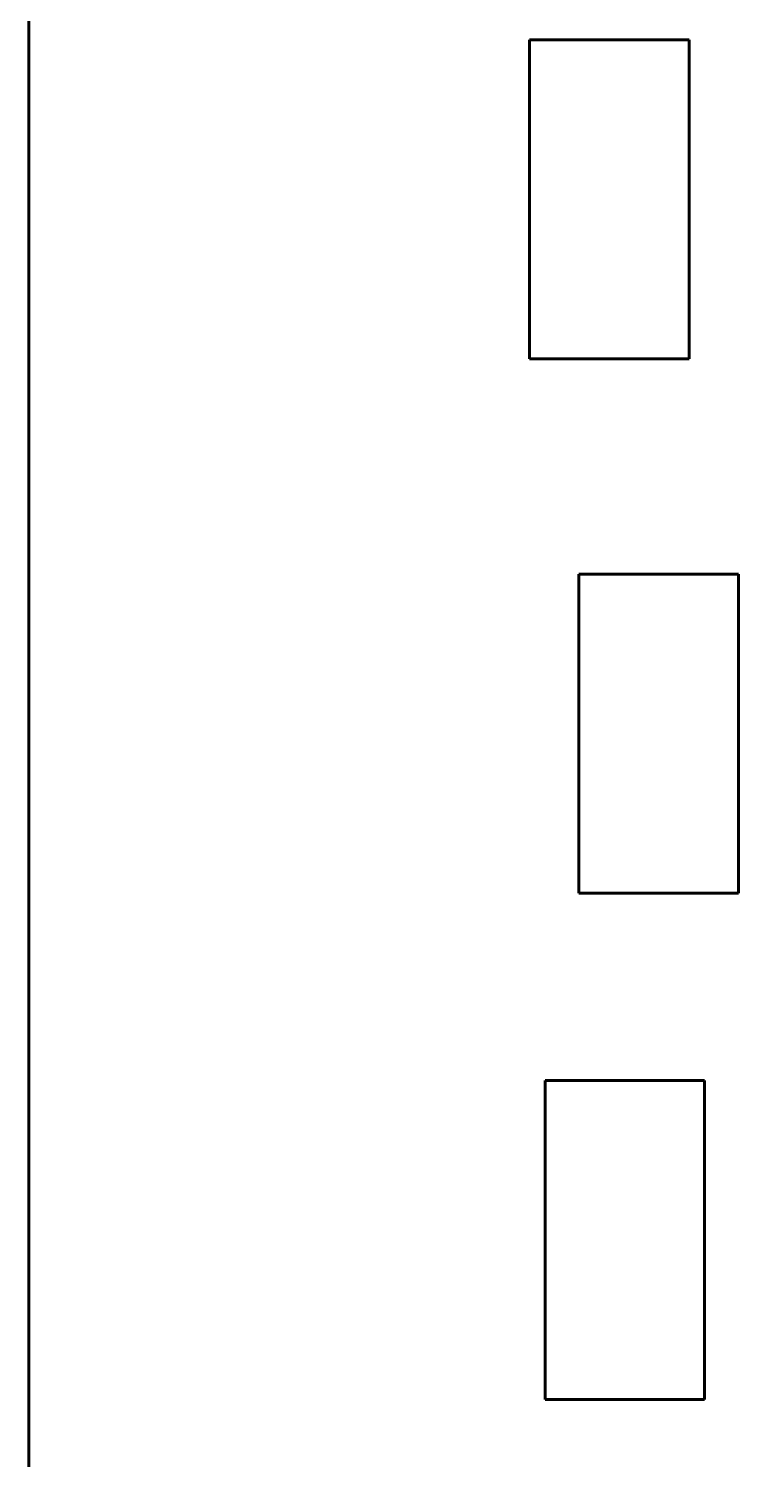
# Model space of a CAD drawing. Extents: x 0 to 297, y 0 to 292.
# Drawn here: x 251.59 to 257.15, y 122.69 to 133.9 of the extents above; entities that cross this region are included whole.
import ezdxf

# ---------------------------------------------------------------- set-up
doc = ezdxf.new("R2010")
doc.units = 0
doc.header["$MEASUREMENT"] = 0
doc.linetypes.add('K5LT_BASIC', pattern=[0])
doc.layers.add('Системный слой', color=7, linetype='Continuous')

# ---------------------------------------------------------------- blocks, each defined once
blk = doc.blocks.new('*U')
at = {"layer": 'Системный слой', "linetype": 'K5LT_BASIC', "lineweight": 60}
for p, q in [((256.763, 133.811), (255.513, 133.811)), ((255.513, 133.811), (255.513, 131.311)), ((256.763, 131.311), (256.763, 133.811)), ((255.513, 131.311), (256.763, 131.311)), ((257.15, 129.623), (255.9, 129.623)), ((255.9, 129.623), (255.9, 127.123)), ((257.15, 127.123), (257.15, 129.623)), ((255.9, 127.123), (257.15, 127.123)), ((256.885, 125.655), (255.635, 125.655)), ((255.635, 125.655), (255.635, 123.155)), ((256.885, 123.155), (256.885, 125.655)), ((255.635, 123.155), (256.885, 123.155))]:
    blk.add_line(p, q, dxfattribs=at)

msp = doc.modelspace()

# ---------------------------------------------------------------- linework, layer by layer
at = {"layer": 'Системный слой', "linetype": 'K5LT_BASIC', "lineweight": 60}
for p, q in [((251.589, 154.536), (251.589, 125.035)), ((251.589, 125.035), (251.589, 139.535)), ((251.589, 139.535), (251.589, 95.035)), ((251.589, 124.536), (251.589, 95.035))]:
    msp.add_line(p, q, dxfattribs=at)

# ---------------------------------------------------------------- block references
at = {"layer": 'Системный слой'}
msp.add_blockref('*U', (0, 0), dxfattribs=at)
msp.add_blockref('*U', (0, 0), dxfattribs=at)
msp.add_blockref('*U', (0, 0), dxfattribs=at)
msp.add_blockref('*U', (0, 0), dxfattribs=at)
msp.add_blockref('*U', (0, 0), dxfattribs=at)
msp.add_blockref('*U', (0, 0), dxfattribs=at)
msp.add_blockref('*U', (0, 0), dxfattribs=at)
msp.add_blockref('*U', (0, 0), dxfattribs=at)
msp.add_blockref('*U', (0, 0), dxfattribs=at)
msp.add_blockref('*U', (0, 0), dxfattribs=at)
msp.add_blockref('*U', (0, 0), dxfattribs=at)
msp.add_blockref('*U', (0, 0), dxfattribs=at)
msp.add_blockref('*U', (0, 0), dxfattribs=at)
msp.add_blockref('*U', (0, 0), dxfattribs=at)
msp.add_blockref('*U', (0, 0), dxfattribs=at)
msp.add_blockref('*U', (0, 0), dxfattribs=at)
msp.add_blockref('*U', (0, 0), dxfattribs=at)
msp.add_blockref('*U', (0, 0), dxfattribs=at)
msp.add_blockref('*U', (0, 0), dxfattribs=at)
msp.add_blockref('*U', (0, 0), dxfattribs=at)
msp.add_blockref('*U', (0, 0), dxfattribs=at)
msp.add_blockref('*U', (0, 0), dxfattribs=at)
msp.add_blockref('*U', (0, 0), dxfattribs=at)
msp.add_blockref('*U', (0, 0), dxfattribs=at)
msp.add_blockref('*U', (0, 0), dxfattribs=at)
msp.add_blockref('*U', (0, 0), dxfattribs=at)
msp.add_blockref('*U', (0, 0), dxfattribs=at)
msp.add_blockref('*U', (0, 0), dxfattribs=at)
msp.add_blockref('*U', (0, 0), dxfattribs=at)
msp.add_blockref('*U', (0, 0), dxfattribs=at)
msp.add_blockref('*U', (0, 0), dxfattribs=at)
msp.add_blockref('*U', (0, 0), dxfattribs=at)
msp.add_blockref('*U', (0, 0), dxfattribs=at)
msp.add_blockref('*U', (0, 0), dxfattribs=at)
msp.add_blockref('*U', (0, 0), dxfattribs=at)
msp.add_blockref('*U', (0, 0), dxfattribs=at)
msp.add_blockref('*U', (0, 0), dxfattribs=at)
msp.add_blockref('*U', (0, 0), dxfattribs=at)
msp.add_blockref('*U', (0, 0), dxfattribs=at)
msp.add_blockref('*U', (0, 0), dxfattribs=at)
msp.add_blockref('*U', (0, 0), dxfattribs=at)
msp.add_blockref('*U', (0, 0), dxfattribs=at)
msp.add_blockref('*U', (0, 0), dxfattribs=at)
msp.add_blockref('*U', (0, 0), dxfattribs=at)
msp.add_blockref('*U', (0, 0), dxfattribs=at)
msp.add_blockref('*U', (0, 0), dxfattribs=at)
msp.add_blockref('*U', (0, 0), dxfattribs=at)
msp.add_blockref('*U', (0, 0), dxfattribs=at)
msp.add_blockref('*U', (0, 0), dxfattribs=at)
msp.add_blockref('*U', (0, 0), dxfattribs=at)
msp.add_blockref('*U', (0, 0), dxfattribs=at)
msp.add_blockref('*U', (0, 0), dxfattribs=at)
msp.add_blockref('*U', (0, 0), dxfattribs=at)
msp.add_blockref('*U', (0, 0), dxfattribs=at)
msp.add_blockref('*U', (0, 0), dxfattribs=at)
msp.add_blockref('*U', (0, 0), dxfattribs=at)
msp.add_blockref('*U', (0, 0), dxfattribs=at)
msp.add_blockref('*U', (0, 0), dxfattribs=at)
msp.add_blockref('*U', (0, 0), dxfattribs=at)
msp.add_blockref('*U', (0, 0), dxfattribs=at)
msp.add_blockref('*U', (0, 0), dxfattribs=at)
msp.add_blockref('*U', (0, 0), dxfattribs=at)
msp.add_blockref('*U', (0, 0), dxfattribs=at)
msp.add_blockref('*U', (0, 0), dxfattribs=at)
msp.add_blockref('*U', (0, 0), dxfattribs=at)
msp.add_blockref('*U', (0, 0), dxfattribs=at)
msp.add_blockref('*U', (0, 0), dxfattribs=at)
msp.add_blockref('*U', (0, 0), dxfattribs=at)
msp.add_blockref('*U', (0, 0), dxfattribs=at)
msp.add_blockref('*U', (0, 0), dxfattribs=at)
msp.add_blockref('*U', (0, 0), dxfattribs=at)
msp.add_blockref('*U', (0, 0), dxfattribs=at)
msp.add_blockref('*U', (0, 0), dxfattribs=at)
msp.add_blockref('*U', (0, 0), dxfattribs=at)
msp.add_blockref('*U', (0, 0), dxfattribs=at)
msp.add_blockref('*U', (0, 0), dxfattribs=at)
msp.add_blockref('*U', (0, 0), dxfattribs=at)
msp.add_blockref('*U', (0, 0), dxfattribs=at)
msp.add_blockref('*U', (0, 0), dxfattribs=at)
msp.add_blockref('*U', (0, 0), dxfattribs=at)
msp.add_blockref('*U', (0, 0), dxfattribs=at)
msp.add_blockref('*U', (0, 0), dxfattribs=at)
msp.add_blockref('*U', (0, 0), dxfattribs=at)
msp.add_blockref('*U', (0, 0), dxfattribs=at)
msp.add_blockref('*U', (0, 0), dxfattribs=at)
msp.add_blockref('*U', (0, 0), dxfattribs=at)
msp.add_blockref('*U', (0, 0), dxfattribs=at)
msp.add_blockref('*U', (0, 0), dxfattribs=at)
msp.add_blockref('*U', (0, 0), dxfattribs=at)
msp.add_blockref('*U', (0, 0), dxfattribs=at)
msp.add_blockref('*U', (0, 0), dxfattribs=at)
msp.add_blockref('*U', (0, 0), dxfattribs=at)
msp.add_blockref('*U', (0, 0), dxfattribs=at)
msp.add_blockref('*U', (0, 0), dxfattribs=at)
msp.add_blockref('*U', (0, 0), dxfattribs=at)
msp.add_blockref('*U', (0, 0), dxfattribs=at)
msp.add_blockref('*U', (0, 0), dxfattribs=at)
msp.add_blockref('*U', (0, 0), dxfattribs=at)
msp.add_blockref('*U', (0, 0), dxfattribs=at)
msp.add_blockref('*U', (0, 0), dxfattribs=at)
msp.add_blockref('*U', (0, 0), dxfattribs=at)
msp.add_blockref('*U', (0, 0), dxfattribs=at)
msp.add_blockref('*U', (0, 0), dxfattribs=at)
msp.add_blockref('*U', (0, 0), dxfattribs=at)
msp.add_blockref('*U', (0, 0), dxfattribs=at)
msp.add_blockref('*U', (0, 0), dxfattribs=at)
msp.add_blockref('*U', (0, 0), dxfattribs=at)
msp.add_blockref('*U', (0, 0), dxfattribs=at)
msp.add_blockref('*U', (0, 0), dxfattribs=at)
msp.add_blockref('*U', (0, 0), dxfattribs=at)
msp.add_blockref('*U', (0, 0), dxfattribs=at)
msp.add_blockref('*U', (0, 0), dxfattribs=at)
msp.add_blockref('*U', (0, 0), dxfattribs=at)
msp.add_blockref('*U', (0, 0), dxfattribs=at)
msp.add_blockref('*U', (0, 0), dxfattribs=at)
msp.add_blockref('*U', (0, 0), dxfattribs=at)
msp.add_blockref('*U', (0, 0), dxfattribs=at)
msp.add_blockref('*U', (0, 0), dxfattribs=at)
msp.add_blockref('*U', (0, 0), dxfattribs=at)
msp.add_blockref('*U', (0, 0), dxfattribs=at)
msp.add_blockref('*U', (0, 0), dxfattribs=at)
msp.add_blockref('*U', (0, 0), dxfattribs=at)
msp.add_blockref('*U', (0, 0), dxfattribs=at)
msp.add_blockref('*U', (0, 0), dxfattribs=at)
msp.add_blockref('*U', (0, 0), dxfattribs=at)
msp.add_blockref('*U', (0, 0), dxfattribs=at)
msp.add_blockref('*U', (0, 0), dxfattribs=at)
msp.add_blockref('*U', (0, 0), dxfattribs=at)
msp.add_blockref('*U', (0, 0), dxfattribs=at)
msp.add_blockref('*U', (0, 0), dxfattribs=at)
msp.add_blockref('*U', (0, 0), dxfattribs=at)
msp.add_blockref('*U', (0, 0), dxfattribs=at)
msp.add_blockref('*U', (0, 0), dxfattribs=at)
msp.add_blockref('*U', (0, 0), dxfattribs=at)
msp.add_blockref('*U', (0, 0), dxfattribs=at)
msp.add_blockref('*U', (0, 0), dxfattribs=at)
msp.add_blockref('*U', (0, 0), dxfattribs=at)
msp.add_blockref('*U', (0, 0), dxfattribs=at)
msp.add_blockref('*U', (0, 0), dxfattribs=at)
msp.add_blockref('*U', (0, 0), dxfattribs=at)
msp.add_blockref('*U', (0, 0), dxfattribs=at)
msp.add_blockref('*U', (0, 0), dxfattribs=at)
msp.add_blockref('*U', (0, 0), dxfattribs=at)
msp.add_blockref('*U', (0, 0), dxfattribs=at)
msp.add_blockref('*U', (0, 0), dxfattribs=at)
msp.add_blockref('*U', (0, 0), dxfattribs=at)
msp.add_blockref('*U', (0, 0), dxfattribs=at)
msp.add_blockref('*U', (0, 0), dxfattribs=at)
msp.add_blockref('*U', (0, 0), dxfattribs=at)
msp.add_blockref('*U', (0, 0), dxfattribs=at)
msp.add_blockref('*U', (0, 0), dxfattribs=at)
msp.add_blockref('*U', (0, 0), dxfattribs=at)
msp.add_blockref('*U', (0, 0), dxfattribs=at)
msp.add_blockref('*U', (0, 0), dxfattribs=at)
msp.add_blockref('*U', (0, 0), dxfattribs=at)
msp.add_blockref('*U', (0, 0), dxfattribs=at)
msp.add_blockref('*U', (0, 0), dxfattribs=at)
msp.add_blockref('*U', (0, 0), dxfattribs=at)
msp.add_blockref('*U', (0, 0), dxfattribs=at)
msp.add_blockref('*U', (0, 0), dxfattribs=at)
msp.add_blockref('*U', (0, 0), dxfattribs=at)
msp.add_blockref('*U', (0, 0), dxfattribs=at)
msp.add_blockref('*U', (0, 0), dxfattribs=at)
msp.add_blockref('*U', (0, 0), dxfattribs=at)
msp.add_blockref('*U', (0, 0), dxfattribs=at)
msp.add_blockref('*U', (0, 0), dxfattribs=at)
msp.add_blockref('*U', (0, 0), dxfattribs=at)
msp.add_blockref('*U', (0, 0), dxfattribs=at)
msp.add_blockref('*U', (0, 0), dxfattribs=at)
msp.add_blockref('*U', (0, 0), dxfattribs=at)
msp.add_blockref('*U', (0, 0), dxfattribs=at)
msp.add_blockref('*U', (0, 0), dxfattribs=at)
msp.add_blockref('*U', (0, 0), dxfattribs=at)
msp.add_blockref('*U', (0, 0), dxfattribs=at)
msp.add_blockref('*U', (0, 0), dxfattribs=at)
msp.add_blockref('*U', (0, 0), dxfattribs=at)
msp.add_blockref('*U', (0, 0), dxfattribs=at)
msp.add_blockref('*U', (0, 0), dxfattribs=at)
msp.add_blockref('*U', (0, 0), dxfattribs=at)
msp.add_blockref('*U', (0, 0), dxfattribs=at)
msp.add_blockref('*U', (0, 0), dxfattribs=at)
msp.add_blockref('*U', (0, 0), dxfattribs=at)
msp.add_blockref('*U', (0, 0), dxfattribs=at)
msp.add_blockref('*U', (0, 0), dxfattribs=at)
msp.add_blockref('*U', (0, 0), dxfattribs=at)
msp.add_blockref('*U', (0, 0), dxfattribs=at)
msp.add_blockref('*U', (0, 0), dxfattribs=at)
msp.add_blockref('*U', (0, 0), dxfattribs=at)
msp.add_blockref('*U', (0, 0), dxfattribs=at)
msp.add_blockref('*U', (0, 0), dxfattribs=at)
msp.add_blockref('*U', (0, 0), dxfattribs=at)
msp.add_blockref('*U', (0, 0), dxfattribs=at)
msp.add_blockref('*U', (0, 0), dxfattribs=at)
msp.add_blockref('*U', (0, 0), dxfattribs=at)
msp.add_blockref('*U', (0, 0), dxfattribs=at)
msp.add_blockref('*U', (0, 0), dxfattribs=at)
msp.add_blockref('*U', (0, 0), dxfattribs=at)
msp.add_blockref('*U', (0, 0), dxfattribs=at)
msp.add_blockref('*U', (0, 0), dxfattribs=at)
msp.add_blockref('*U', (0, 0), dxfattribs=at)
msp.add_blockref('*U', (0, 0), dxfattribs=at)
msp.add_blockref('*U', (0, 0), dxfattribs=at)
msp.add_blockref('*U', (0, 0), dxfattribs=at)
msp.add_blockref('*U', (0, 0), dxfattribs=at)
msp.add_blockref('*U', (0, 0), dxfattribs=at)
msp.add_blockref('*U', (0, 0), dxfattribs=at)
msp.add_blockref('*U', (0, 0), dxfattribs=at)
msp.add_blockref('*U', (0, 0), dxfattribs=at)
msp.add_blockref('*U', (0, 0), dxfattribs=at)
msp.add_blockref('*U', (0, 0), dxfattribs=at)
msp.add_blockref('*U', (0, 0), dxfattribs=at)
msp.add_blockref('*U', (0, 0), dxfattribs=at)
msp.add_blockref('*U', (0, 0), dxfattribs=at)
msp.add_blockref('*U', (0, 0), dxfattribs=at)
msp.add_blockref('*U', (0, 0), dxfattribs=at)
msp.add_blockref('*U', (0, 0), dxfattribs=at)
msp.add_blockref('*U', (0, 0), dxfattribs=at)
msp.add_blockref('*U', (0, 0), dxfattribs=at)
msp.add_blockref('*U', (0, 0), dxfattribs=at)
msp.add_blockref('*U', (0, 0), dxfattribs=at)
msp.add_blockref('*U', (0, 0), dxfattribs=at)
msp.add_blockref('*U', (0, 0), dxfattribs=at)
msp.add_blockref('*U', (0, 0), dxfattribs=at)
msp.add_blockref('*U', (0, 0), dxfattribs=at)
msp.add_blockref('*U', (0, 0), dxfattribs=at)
msp.add_blockref('*U', (0, 0), dxfattribs=at)
msp.add_blockref('*U', (0, 0), dxfattribs=at)
msp.add_blockref('*U', (0, 0), dxfattribs=at)
msp.add_blockref('*U', (0, 0), dxfattribs=at)
msp.add_blockref('*U', (0, 0), dxfattribs=at)
msp.add_blockref('*U', (0, 0), dxfattribs=at)
msp.add_blockref('*U', (0, 0), dxfattribs=at)
msp.add_blockref('*U', (0, 0), dxfattribs=at)
msp.add_blockref('*U', (0, 0), dxfattribs=at)
msp.add_blockref('*U', (0, 0), dxfattribs=at)
msp.add_blockref('*U', (0, 0), dxfattribs=at)
msp.add_blockref('*U', (0, 0), dxfattribs=at)
msp.add_blockref('*U', (0, 0), dxfattribs=at)
msp.add_blockref('*U', (0, 0), dxfattribs=at)
msp.add_blockref('*U', (0, 0), dxfattribs=at)
msp.add_blockref('*U', (0, 0), dxfattribs=at)
msp.add_blockref('*U', (0, 0), dxfattribs=at)
msp.add_blockref('*U', (0, 0), dxfattribs=at)
msp.add_blockref('*U', (0, 0), dxfattribs=at)
msp.add_blockref('*U', (0, 0), dxfattribs=at)
msp.add_blockref('*U', (0, 0), dxfattribs=at)
msp.add_blockref('*U', (0, 0), dxfattribs=at)
msp.add_blockref('*U', (0, 0), dxfattribs=at)
msp.add_blockref('*U', (0, 0), dxfattribs=at)
msp.add_blockref('*U', (0, 0), dxfattribs=at)
msp.add_blockref('*U', (0, 0), dxfattribs=at)
msp.add_blockref('*U', (0, 0), dxfattribs=at)
msp.add_blockref('*U', (0, 0), dxfattribs=at)
msp.add_blockref('*U', (0, 0), dxfattribs=at)
msp.add_blockref('*U', (0, 0), dxfattribs=at)
msp.add_blockref('*U', (0, 0), dxfattribs=at)
msp.add_blockref('*U', (0, 0), dxfattribs=at)
msp.add_blockref('*U', (0, 0), dxfattribs=at)
msp.add_blockref('*U', (0, 0), dxfattribs=at)
msp.add_blockref('*U', (0, 0), dxfattribs=at)
msp.add_blockref('*U', (0, 0), dxfattribs=at)
msp.add_blockref('*U', (0, 0), dxfattribs=at)
msp.add_blockref('*U', (0, 0), dxfattribs=at)
msp.add_blockref('*U', (0, 0), dxfattribs=at)
msp.add_blockref('*U', (0, 0), dxfattribs=at)
msp.add_blockref('*U', (0, 0), dxfattribs=at)
msp.add_blockref('*U', (0, 0), dxfattribs=at)
msp.add_blockref('*U', (0, 0), dxfattribs=at)
msp.add_blockref('*U', (0, 0), dxfattribs=at)
msp.add_blockref('*U', (0, 0), dxfattribs=at)
msp.add_blockref('*U', (0, 0), dxfattribs=at)
msp.add_blockref('*U', (0, 0), dxfattribs=at)
msp.add_blockref('*U', (0, 0), dxfattribs=at)
msp.add_blockref('*U', (0, 0), dxfattribs=at)
msp.add_blockref('*U', (0, 0), dxfattribs=at)
msp.add_blockref('*U', (0, 0), dxfattribs=at)
msp.add_blockref('*U', (0, 0), dxfattribs=at)
msp.add_blockref('*U', (0, 0), dxfattribs=at)
msp.add_blockref('*U', (0, 0), dxfattribs=at)
msp.add_blockref('*U', (0, 0), dxfattribs=at)
msp.add_blockref('*U', (0, 0), dxfattribs=at)
msp.add_blockref('*U', (0, 0), dxfattribs=at)
msp.add_blockref('*U', (0, 0), dxfattribs=at)
msp.add_blockref('*U', (0, 0), dxfattribs=at)
msp.add_blockref('*U', (0, 0), dxfattribs=at)
msp.add_blockref('*U', (0, 0), dxfattribs=at)
msp.add_blockref('*U', (0, 0), dxfattribs=at)
msp.add_blockref('*U', (0, 0), dxfattribs=at)
msp.add_blockref('*U', (0, 0), dxfattribs=at)
msp.add_blockref('*U', (0, 0), dxfattribs=at)
msp.add_blockref('*U', (0, 0), dxfattribs=at)
msp.add_blockref('*U', (0, 0), dxfattribs=at)
msp.add_blockref('*U', (0, 0), dxfattribs=at)
msp.add_blockref('*U', (0, 0), dxfattribs=at)
msp.add_blockref('*U', (0, 0), dxfattribs=at)
msp.add_blockref('*U', (0, 0), dxfattribs=at)
msp.add_blockref('*U', (0, 0), dxfattribs=at)
msp.add_blockref('*U', (0, 0), dxfattribs=at)
msp.add_blockref('*U', (0, 0), dxfattribs=at)
msp.add_blockref('*U', (0, 0), dxfattribs=at)
msp.add_blockref('*U', (0, 0), dxfattribs=at)
msp.add_blockref('*U', (0, 0), dxfattribs=at)
msp.add_blockref('*U', (0, 0), dxfattribs=at)
msp.add_blockref('*U', (0, 0), dxfattribs=at)
msp.add_blockref('*U', (0, 0), dxfattribs=at)
msp.add_blockref('*U', (0, 0), dxfattribs=at)
msp.add_blockref('*U', (0, 0), dxfattribs=at)
msp.add_blockref('*U', (0, 0), dxfattribs=at)
msp.add_blockref('*U', (0, 0), dxfattribs=at)
msp.add_blockref('*U', (0, 0), dxfattribs=at)
msp.add_blockref('*U', (0, 0), dxfattribs=at)
msp.add_blockref('*U', (0, 0), dxfattribs=at)
msp.add_blockref('*U', (0, 0), dxfattribs=at)
msp.add_blockref('*U', (0, 0), dxfattribs=at)
msp.add_blockref('*U', (0, 0), dxfattribs=at)
msp.add_blockref('*U', (0, 0), dxfattribs=at)
msp.add_blockref('*U', (0, 0), dxfattribs=at)
msp.add_blockref('*U', (0, 0), dxfattribs=at)
msp.add_blockref('*U', (0, 0), dxfattribs=at)
msp.add_blockref('*U', (0, 0), dxfattribs=at)
msp.add_blockref('*U', (0, 0), dxfattribs=at)
msp.add_blockref('*U', (0, 0), dxfattribs=at)
msp.add_blockref('*U', (0, 0), dxfattribs=at)
msp.add_blockref('*U', (0, 0), dxfattribs=at)
msp.add_blockref('*U', (0, 0), dxfattribs=at)
msp.add_blockref('*U', (0, 0), dxfattribs=at)
msp.add_blockref('*U', (0, 0), dxfattribs=at)
msp.add_blockref('*U', (0, 0), dxfattribs=at)
msp.add_blockref('*U', (0, 0), dxfattribs=at)
msp.add_blockref('*U', (0, 0), dxfattribs=at)
msp.add_blockref('*U', (0, 0), dxfattribs=at)
msp.add_blockref('*U', (0, 0), dxfattribs=at)
msp.add_blockref('*U', (0, 0), dxfattribs=at)
msp.add_blockref('*U', (0, 0), dxfattribs=at)
msp.add_blockref('*U', (0, 0), dxfattribs=at)
msp.add_blockref('*U', (0, 0), dxfattribs=at)
msp.add_blockref('*U', (0, 0), dxfattribs=at)
msp.add_blockref('*U', (0, 0), dxfattribs=at)
msp.add_blockref('*U', (0, 0), dxfattribs=at)
msp.add_blockref('*U', (0, 0), dxfattribs=at)
msp.add_blockref('*U', (0, 0), dxfattribs=at)
msp.add_blockref('*U', (0, 0), dxfattribs=at)
msp.add_blockref('*U', (0, 0), dxfattribs=at)
msp.add_blockref('*U', (0, 0), dxfattribs=at)
msp.add_blockref('*U', (0, 0), dxfattribs=at)
msp.add_blockref('*U', (0, 0), dxfattribs=at)
msp.add_blockref('*U', (0, 0), dxfattribs=at)
msp.add_blockref('*U', (0, 0), dxfattribs=at)
msp.add_blockref('*U', (0, 0), dxfattribs=at)
msp.add_blockref('*U', (0, 0), dxfattribs=at)
msp.add_blockref('*U', (0, 0), dxfattribs=at)
msp.add_blockref('*U', (0, 0), dxfattribs=at)
msp.add_blockref('*U', (0, 0), dxfattribs=at)
msp.add_blockref('*U', (0, 0), dxfattribs=at)
msp.add_blockref('*U', (0, 0), dxfattribs=at)
msp.add_blockref('*U', (0, 0), dxfattribs=at)
msp.add_blockref('*U', (0, 0), dxfattribs=at)
msp.add_blockref('*U', (0, 0), dxfattribs=at)
msp.add_blockref('*U', (0, 0), dxfattribs=at)
msp.add_blockref('*U', (0, 0), dxfattribs=at)
msp.add_blockref('*U', (0, 0), dxfattribs=at)
msp.add_blockref('*U', (0, 0), dxfattribs=at)
msp.add_blockref('*U', (0, 0), dxfattribs=at)
msp.add_blockref('*U', (0, 0), dxfattribs=at)
msp.add_blockref('*U', (0, 0), dxfattribs=at)
msp.add_blockref('*U', (0, 0), dxfattribs=at)
msp.add_blockref('*U', (0, 0), dxfattribs=at)
msp.add_blockref('*U', (0, 0), dxfattribs=at)
msp.add_blockref('*U', (0, 0), dxfattribs=at)
msp.add_blockref('*U', (0, 0), dxfattribs=at)
msp.add_blockref('*U', (0, 0), dxfattribs=at)
msp.add_blockref('*U', (0, 0), dxfattribs=at)
msp.add_blockref('*U', (0, 0), dxfattribs=at)
msp.add_blockref('*U', (0, 0), dxfattribs=at)
msp.add_blockref('*U', (0, 0), dxfattribs=at)
msp.add_blockref('*U', (0, 0), dxfattribs=at)
msp.add_blockref('*U', (0, 0), dxfattribs=at)
msp.add_blockref('*U', (0, 0), dxfattribs=at)
msp.add_blockref('*U', (0, 0), dxfattribs=at)
msp.add_blockref('*U', (0, 0), dxfattribs=at)
msp.add_blockref('*U', (0, 0), dxfattribs=at)
msp.add_blockref('*U', (0, 0), dxfattribs=at)
msp.add_blockref('*U', (0, 0), dxfattribs=at)
msp.add_blockref('*U', (0, 0), dxfattribs=at)
msp.add_blockref('*U', (0, 0), dxfattribs=at)
msp.add_blockref('*U', (0, 0), dxfattribs=at)
msp.add_blockref('*U', (0, 0), dxfattribs=at)
msp.add_blockref('*U', (0, 0), dxfattribs=at)
msp.add_blockref('*U', (0, 0), dxfattribs=at)
msp.add_blockref('*U', (0, 0), dxfattribs=at)
msp.add_blockref('*U', (0, 0), dxfattribs=at)
msp.add_blockref('*U', (0, 0), dxfattribs=at)
msp.add_blockref('*U', (0, 0), dxfattribs=at)
msp.add_blockref('*U', (0, 0), dxfattribs=at)
msp.add_blockref('*U', (0, 0), dxfattribs=at)
msp.add_blockref('*U', (0, 0), dxfattribs=at)
msp.add_blockref('*U', (0, 0), dxfattribs=at)
msp.add_blockref('*U', (0, 0), dxfattribs=at)
msp.add_blockref('*U', (0, 0), dxfattribs=at)
msp.add_blockref('*U', (0, 0), dxfattribs=at)
msp.add_blockref('*U', (0, 0), dxfattribs=at)
msp.add_blockref('*U', (0, 0), dxfattribs=at)
msp.add_blockref('*U', (0, 0), dxfattribs=at)
msp.add_blockref('*U', (0, 0), dxfattribs=at)
msp.add_blockref('*U', (0, 0), dxfattribs=at)
msp.add_blockref('*U', (0, 0), dxfattribs=at)
msp.add_blockref('*U', (0, 0), dxfattribs=at)
msp.add_blockref('*U', (0, 0), dxfattribs=at)
msp.add_blockref('*U', (0, 0), dxfattribs=at)
msp.add_blockref('*U', (0, 0), dxfattribs=at)
msp.add_blockref('*U', (0, 0), dxfattribs=at)
msp.add_blockref('*U', (0, 0), dxfattribs=at)
msp.add_blockref('*U', (0, 0), dxfattribs=at)
msp.add_blockref('*U', (0, 0), dxfattribs=at)
msp.add_blockref('*U', (0, 0), dxfattribs=at)
msp.add_blockref('*U', (0, 0), dxfattribs=at)
msp.add_blockref('*U', (0, 0), dxfattribs=at)
msp.add_blockref('*U', (0, 0), dxfattribs=at)
msp.add_blockref('*U', (0, 0), dxfattribs=at)
msp.add_blockref('*U', (0, 0), dxfattribs=at)
msp.add_blockref('*U', (0, 0), dxfattribs=at)

doc.saveas('drawing.dxf')
